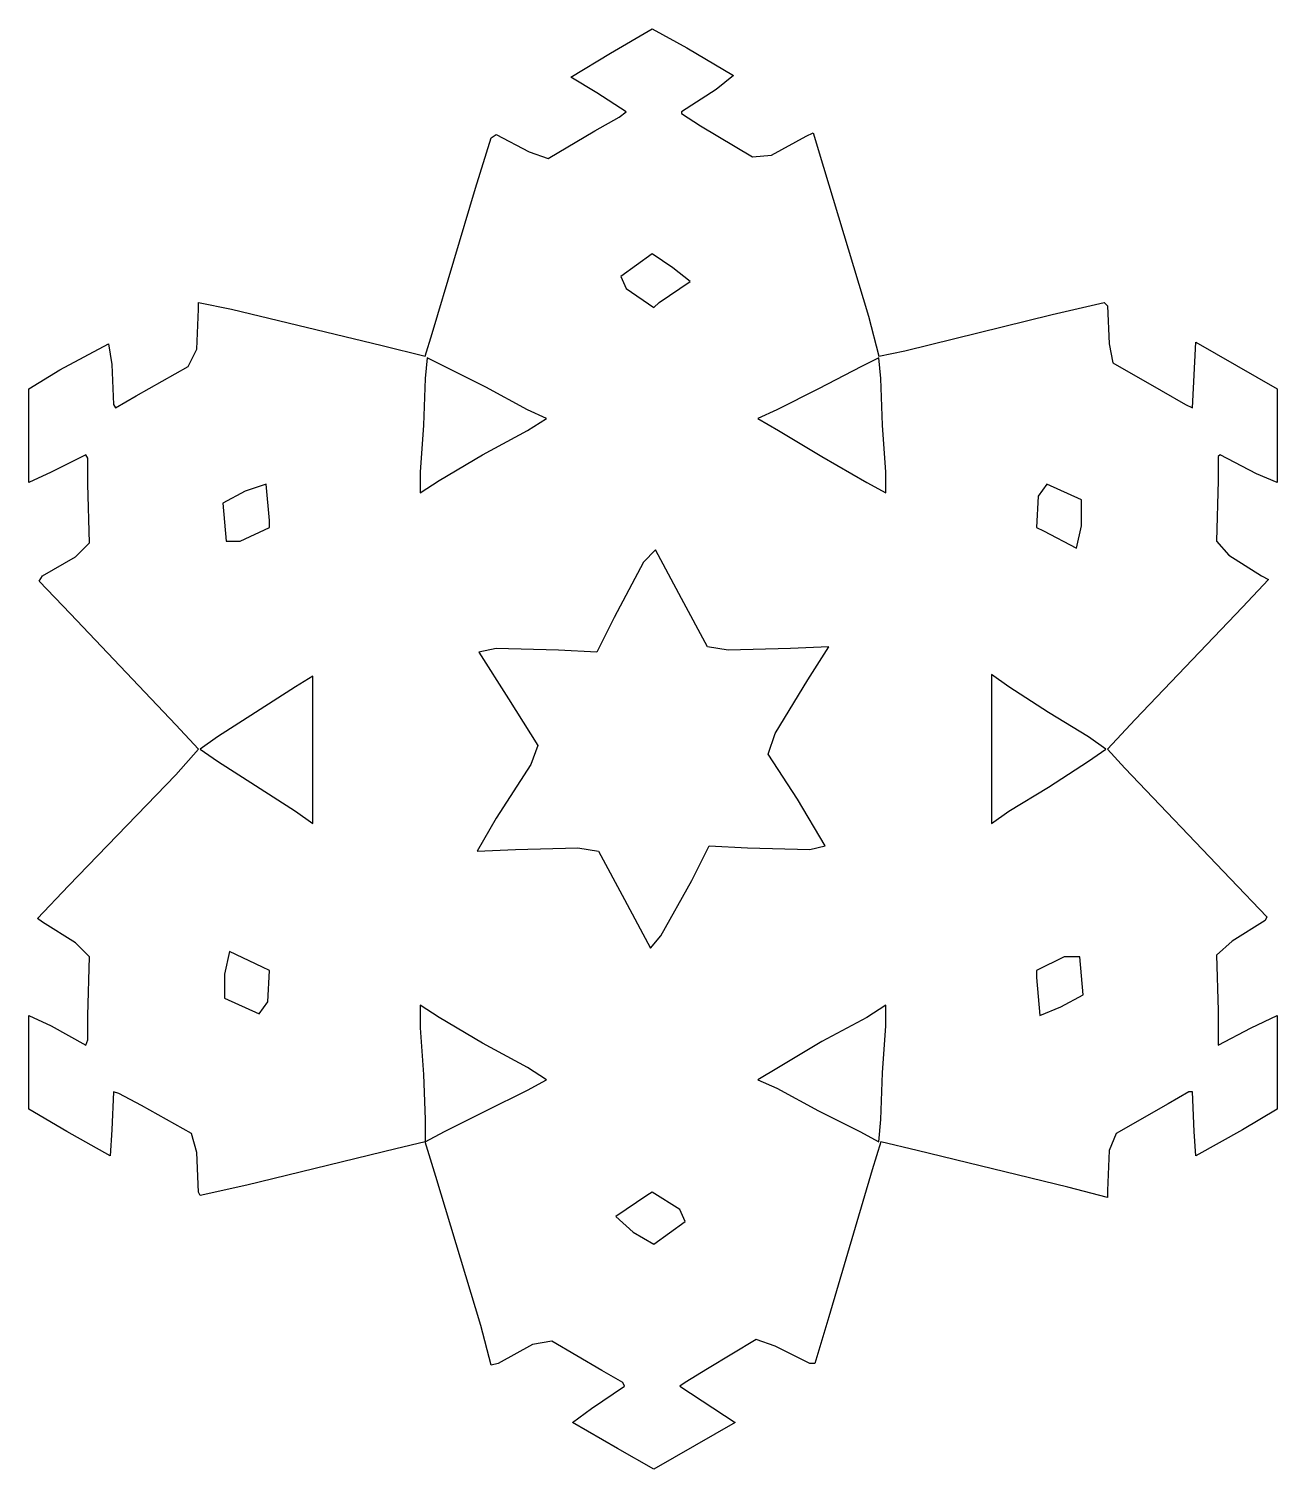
# Model space of a CAD drawing. Header units: centimetres. Extents: x -33.8 to 29.1, y -41.9 to 41.6.
# Drawn here: x 16.4 to 25.03, y -14.65 to -4.7 of the extents above; entities that cross this region are included whole.
import ezdxf

# ---------------------------------------------------------------- set-up
doc = ezdxf.new("R2010")
doc.units = ezdxf.units.CM
doc.header["$MEASUREMENT"] = 0
doc.layers.add('layer 1', color=7, linetype='Continuous')

msp = doc.modelspace()

# ---------------------------------------------------------------- linework, layer by layer
at = {"layer": 'layer 1', "color": 177}
for points, knots in [([(16.8075, -11.68629), (16.8075, -11.68629), (16.79556, -11.72213), (16.79556, -11.72213), (16.79556, -11.72213), (16.79556, -11.72213), (16.55631, -11.59063), (16.55631, -11.59063), (16.55631, -11.59063), (16.55631, -11.59063), (16.40081, -11.51889), (16.40081, -11.51889), (16.40081, -11.51889), (16.40081, -11.51889), (16.40081, -11.86561), (16.40081, -11.86561), (16.40081, -11.86561), (16.40081, -11.86561), (16.40081, -12.16453), (16.40081, -12.16453), (16.40081, -12.16453), (16.40081, -12.16453), (16.66397, -12.31996), (16.66397, -12.31996), (16.66397, -12.31996), (16.66397, -12.31996), (16.96301, -12.48733), (16.96301, -12.48733), (16.96301, -12.48733), (16.96301, -12.48733), (16.97498, -12.30801), (16.97498, -12.30801), (16.97498, -12.30801), (16.97498, -12.30801), (16.98693, -12.04495), (16.98693, -12.04495), (16.98693, -12.04495), (16.98693, -12.04495), (17.02283, -12.05693), (17.02283, -12.05693), (17.02283, -12.05693), (17.02283, -12.05693), (17.17833, -12.14061), (17.17833, -12.14061), (17.17833, -12.14061), (17.17833, -12.14061), (17.52521, -12.3319), (17.52521, -12.3319), (17.52521, -12.3319), (17.52521, -12.3319), (17.56111, -12.46343), (17.56111, -12.46343), (17.56111, -12.46343), (17.56111, -12.46343), (17.57306, -12.73841), (17.57306, -12.73841), (17.57306, -12.73841), (17.57306, -12.73841), (17.58503, -12.76233), (17.58503, -12.76233), (17.58503, -12.76233), (17.58503, -12.76233), (17.90799, -12.69059), (17.90799, -12.69059), (17.90799, -12.69059), (17.90799, -12.69059), (18.93671, -12.43951), (18.93671, -12.43951), (18.93671, -12.43951), (18.93671, -12.43951), (19.14006, -12.39169), (19.14006, -12.39169), (19.14006, -12.39169), (19.14006, -12.39169), (19.14006, -12.23624), (19.14006, -12.23624), (19.14006, -12.23624), (19.14006, -12.23624), (19.12808, -11.9254), (19.12808, -11.9254), (19.12808, -11.9254), (19.12808, -11.9254), (19.10416, -11.60257), (19.10416, -11.60257), (19.10416, -11.60257), (19.10416, -11.60257), (19.10416, -11.44715), (19.10416, -11.44715), (19.10416, -11.44715), (19.10416, -11.44715), (19.23575, -11.53084), (19.23575, -11.53084), (19.23575, -11.53084), (19.23575, -11.53084), (19.53478, -11.71018), (19.53478, -11.71018), (19.53478, -11.71018), (19.53478, -11.71018), (19.84579, -11.87758), (19.84579, -11.87758), (19.84579, -11.87758), (19.84579, -11.87758), (19.97738, -11.96127), (19.97738, -11.96127), (19.97738, -11.96127), (19.97738, -11.96127), (19.84579, -12.033), (19.84579, -12.033), (19.84579, -12.033), (19.84579, -12.033), (19.55871, -12.17648), (19.55871, -12.17648), (19.55871, -12.17648), (19.55871, -12.17648), (19.27162, -12.31996), (19.27162, -12.31996), (19.27162, -12.31996), (19.27162, -12.31996), (19.14006, -12.39169), (19.14006, -12.39169), (19.14006, -12.39169), (19.14006, -12.39169), (19.21182, -12.6308), (19.21182, -12.6308), (19.21182, -12.6308), (19.21182, -12.6308), (19.52284, -13.65903), (19.52284, -13.65903), (19.52284, -13.65903), (19.52284, -13.65903), (19.5946, -13.93404), (19.5946, -13.93404), (19.5946, -13.93404), (19.5946, -13.93404), (19.64245, -13.92209), (19.64245, -13.92209), (19.64245, -13.92209), (19.64245, -13.92209), (19.88169, -13.79056), (19.88169, -13.79056), (19.88169, -13.79056), (19.88169, -13.79056), (20.01325, -13.76664), (20.01325, -13.76664), (20.01325, -13.76664), (20.01325, -13.76664), (20.36015, -13.96991), (20.36015, -13.96991), (20.36015, -13.96991), (20.36015, -13.96991), (20.50369, -14.05359), (20.50369, -14.05359), (20.50369, -14.05359), (20.50369, -14.05359), (20.51566, -14.07752), (20.51566, -14.07752), (20.51566, -14.07752), (20.51566, -14.07752), (20.28836, -14.23294), (20.28836, -14.23294), (20.28836, -14.23294), (20.28836, -14.23294), (20.15681, -14.3286), (20.15681, -14.3286), (20.15681, -14.3286), (20.15681, -14.3286), (20.46782, -14.50794), (20.46782, -14.50794), (20.46782, -14.50794), (20.46782, -14.50794), (20.71901, -14.65139), (20.71901, -14.65139), (20.71901, -14.65139), (20.71901, -14.65139), (21.28121, -14.3286), (21.28121, -14.3286), (21.28121, -14.3286), (21.28121, -14.3286), (20.89844, -14.07752), (20.89844, -14.07752), (20.89844, -14.07752), (20.89844, -14.07752), (20.93431, -14.05359), (20.93431, -14.05359), (20.93431, -14.05359), (20.93431, -14.05359), (21.08981, -13.95793), (21.08981, -13.95793), (21.08981, -13.95793), (21.08981, -13.95793), (21.42474, -13.75469), (21.42474, -13.75469), (21.42474, -13.75469), (21.42474, -13.75469), (21.55633, -13.80251), (21.55633, -13.80251), (21.55633, -13.80251), (21.55633, -13.80251), (21.79555, -13.92209), (21.79555, -13.92209), (21.79555, -13.92209), (21.79555, -13.92209), (21.83144, -13.92209), (21.83144, -13.92209), (21.83144, -13.92209), (21.83144, -13.92209), (21.92713, -13.59927), (21.92713, -13.59927), (21.92713, -13.59927), (21.92713, -13.59927), (22.22617, -12.58299), (22.22617, -12.58299), (22.22617, -12.58299), (22.22617, -12.58299), (22.28598, -12.39169), (22.28598, -12.39169), (22.28598, -12.39169), (22.28598, -12.39169), (22.53718, -12.45146), (22.53718, -12.45146), (22.53718, -12.45146), (22.53718, -12.45146), (23.57784, -12.70254), (23.57784, -12.70254), (23.57784, -12.70254), (23.57784, -12.70254), (23.85296, -12.77428), (23.85296, -12.77428), (23.85296, -12.77428), (23.85296, -12.77428), (23.85296, -12.72646), (23.85296, -12.72646), (23.85296, -12.72646), (23.85296, -12.72646), (23.86493, -12.45146), (23.86493, -12.45146), (23.86493, -12.45146), (23.86493, -12.45146), (23.91278, -12.3319), (23.91278, -12.3319), (23.91278, -12.3319), (23.91278, -12.3319), (24.27163, -12.12866), (24.27163, -12.12866), (24.27163, -12.12866), (24.27163, -12.12866), (24.41519, -12.04495), (24.41519, -12.04495), (24.41519, -12.04495), (24.41519, -12.04495), (24.43911, -12.04495), (24.43911, -12.04495), (24.43911, -12.04495), (24.43911, -12.04495), (24.45106, -12.31996), (24.45106, -12.31996), (24.45106, -12.31996), (24.45106, -12.31996), (24.46303, -12.48733), (24.46303, -12.48733), (24.46303, -12.48733), (24.46303, -12.48733), (24.78599, -12.30801), (24.78599, -12.30801), (24.78599, -12.30801), (24.78599, -12.30801), (25.02521, -12.16453), (25.02521, -12.16453), (25.02521, -12.16453), (25.02521, -12.16453), (25.02521, -11.84171), (25.02521, -11.84171), (25.02521, -11.84171), (25.02521, -11.84171), (25.02521, -11.51889), (25.02521, -11.51889), (25.02521, -11.51889), (25.02521, -11.51889), (24.84581, -11.60257), (24.84581, -11.60257), (24.84581, -11.60257), (24.84581, -11.60257), (24.61851, -11.72213), (24.61851, -11.72213), (24.61851, -11.72213), (24.61851, -11.72213), (24.61851, -11.67431), (24.61851, -11.67431), (24.61851, -11.67431), (24.61851, -11.67431), (24.61851, -11.48302), (24.61851, -11.48302), (24.61851, -11.48302), (24.61851, -11.48302), (24.60656, -11.10043), (24.60656, -11.10043), (24.60656, -11.10043), (24.60656, -11.10043), (24.71423, -11.00477), (24.71423, -11.00477), (24.71423, -11.00477), (24.71423, -11.00477), (24.9415, -10.8613), (24.9415, -10.8613), (24.9415, -10.8613), (24.9415, -10.8613), (24.95344, -10.83738), (24.95344, -10.83738), (24.95344, -10.83738), (24.95344, -10.83738), (24.70225, -10.57435), (24.70225, -10.57435), (24.70225, -10.57435), (24.70225, -10.57435), (23.9726, -9.80915), (23.9726, -9.80915), (23.9726, -9.80915), (23.9726, -9.80915), (23.85296, -9.67765), (23.85296, -9.67765), (23.85296, -9.67765), (23.85296, -9.67765), (24.04436, -9.47438), (24.04436, -9.47438), (24.04436, -9.47438), (24.04436, -9.47438), (24.78599, -8.69723), (24.78599, -8.69723), (24.78599, -8.69723), (24.78599, -8.69723), (24.96542, -8.50594), (24.96542, -8.50594), (24.96542, -8.50594), (24.96542, -8.50594), (24.91758, -8.48202), (24.91758, -8.48202), (24.91758, -8.48202), (24.91758, -8.48202), (24.6903, -8.33854), (24.6903, -8.33854), (24.6903, -8.33854), (24.6903, -8.33854), (24.60656, -8.24291), (24.60656, -8.24291), (24.60656, -8.24291), (24.60656, -8.24291), (24.61851, -7.82443), (24.61851, -7.82443), (24.61851, -7.82443), (24.61851, -7.82443), (24.61851, -7.65706), (24.61851, -7.65706), (24.61851, -7.65706), (24.61851, -7.65706), (24.63049, -7.64508), (24.63049, -7.64508), (24.63049, -7.64508), (24.63049, -7.64508), (24.88168, -7.77661), (24.88168, -7.77661), (24.88168, -7.77661), (24.88168, -7.77661), (25.02521, -7.8364), (25.02521, -7.8364), (25.02521, -7.8364), (25.02521, -7.8364), (25.02521, -7.46574), (25.02521, -7.46574), (25.02521, -7.46574), (25.02521, -7.46574), (25.02521, -7.19076), (25.02521, -7.19076), (25.02521, -7.19076), (25.02521, -7.19076), (24.46303, -6.86794), (24.46303, -6.86794), (24.46303, -6.86794), (24.46303, -6.86794), (24.43911, -7.32226), (24.43911, -7.32226), (24.43911, -7.32226), (24.43911, -7.32226), (24.39127, -7.29836), (24.39127, -7.29836), (24.39127, -7.29836), (24.39127, -7.29836), (24.22379, -7.2027), (24.22379, -7.2027), (24.22379, -7.2027), (24.22379, -7.2027), (23.88886, -7.01141), (23.88886, -7.01141), (23.88886, -7.01141), (23.88886, -7.01141), (23.86493, -6.87988), (23.86493, -6.87988), (23.86493, -6.87988), (23.86493, -6.87988), (23.85296, -6.61685), (23.85296, -6.61685), (23.85296, -6.61685), (23.85296, -6.61685), (23.82904, -6.59296), (23.82904, -6.59296), (23.82904, -6.59296), (23.82904, -6.59296), (23.47018, -6.67664), (23.47018, -6.67664), (23.47018, -6.67664), (23.47018, -6.67664), (22.45346, -6.92773), (22.45346, -6.92773), (22.45346, -6.92773), (22.45346, -6.92773), (22.27401, -6.9636), (22.27401, -6.9636), (22.27401, -6.9636), (22.27401, -6.9636), (22.20224, -6.68859), (22.20224, -6.68859), (22.20224, -6.68859), (22.20224, -6.68859), (21.89123, -5.66036), (21.89123, -5.66036), (21.89123, -5.66036), (21.89123, -5.66036), (21.81947, -5.42125), (21.81947, -5.42125), (21.81947, -5.42125), (21.81947, -5.42125), (21.77162, -5.44515), (21.77162, -5.44515), (21.77162, -5.44515), (21.77162, -5.44515), (21.53241, -5.57668), (21.53241, -5.57668), (21.53241, -5.57668), (21.53241, -5.57668), (21.40082, -5.58862), (21.40082, -5.58862), (21.40082, -5.58862), (21.40082, -5.58862), (21.04197, -5.37341), (21.04197, -5.37341), (21.04197, -5.37341), (21.04197, -5.37341), (20.91038, -5.28972), (20.91038, -5.28972), (20.91038, -5.28972), (20.91038, -5.28972), (20.91038, -5.27778), (20.91038, -5.27778), (20.91038, -5.27778), (20.91038, -5.27778), (21.14963, -5.12235), (21.14963, -5.12235), (21.14963, -5.12235), (21.14963, -5.12235), (21.26924, -5.02669), (21.26924, -5.02669), (21.26924, -5.02669), (21.26924, -5.02669), (20.94628, -4.8354), (20.94628, -4.8354), (20.94628, -4.8354), (20.94628, -4.8354), (20.70703, -4.70387), (20.70703, -4.70387), (20.70703, -4.70387), (20.70703, -4.70387), (20.41995, -4.87127), (20.41995, -4.87127), (20.41995, -4.87127), (20.41995, -4.87127), (20.14483, -5.03864), (20.14483, -5.03864), (20.14483, -5.03864), (20.14483, -5.03864), (20.32426, -5.14625), (20.32426, -5.14625), (20.32426, -5.14625), (20.32426, -5.14625), (20.52761, -5.27778), (20.52761, -5.27778), (20.52761, -5.27778), (20.52761, -5.27778), (20.47976, -5.31364), (20.47976, -5.31364), (20.47976, -5.31364), (20.47976, -5.31364), (20.31228, -5.40928), (20.31228, -5.40928), (20.31228, -5.40928), (20.31228, -5.40928), (19.98933, -5.6006), (19.98933, -5.6006), (19.98933, -5.6006), (19.98933, -5.6006), (19.85777, -5.55275), (19.85777, -5.55275), (19.85777, -5.55275), (19.85777, -5.55275), (19.63047, -5.4332), (19.63047, -5.4332), (19.63047, -5.4332), (19.63047, -5.4332), (19.5946, -5.45709), (19.5946, -5.45709), (19.5946, -5.45709), (19.5946, -5.45709), (19.48694, -5.80384), (19.48694, -5.80384), (19.48694, -5.80384), (19.48694, -5.80384), (19.1879, -6.80814), (19.1879, -6.80814), (19.1879, -6.80814), (19.1879, -6.80814), (19.14006, -6.9636), (19.14006, -6.9636), (19.14006, -6.9636), (19.14006, -6.9636), (18.841, -6.89186), (18.841, -6.89186), (18.841, -6.89186), (18.841, -6.89186), (17.80033, -6.64077), (17.80033, -6.64077), (17.80033, -6.64077), (17.80033, -6.64077), (17.57306, -6.59296), (17.57306, -6.59296), (17.57306, -6.59296), (17.57306, -6.59296), (17.57306, -6.64077), (17.57306, -6.64077), (17.57306, -6.64077), (17.57306, -6.64077), (17.56111, -6.91575), (17.56111, -6.91575), (17.56111, -6.91575), (17.56111, -6.91575), (17.50129, -7.03533), (17.50129, -7.03533), (17.50129, -7.03533), (17.50129, -7.03533), (17.14244, -7.23857), (17.14244, -7.23857), (17.14244, -7.23857), (17.14244, -7.23857), (16.99891, -7.32226), (16.99891, -7.32226), (16.99891, -7.32226), (16.99891, -7.32226), (16.98693, -7.29836), (16.98693, -7.29836), (16.98693, -7.29836), (16.98693, -7.29836), (16.97498, -7.02336), (16.97498, -7.02336), (16.97498, -7.02336), (16.97498, -7.02336), (16.95106, -6.87988), (16.95106, -6.87988), (16.95106, -6.87988), (16.95106, -6.87988), (16.61613, -7.05923), (16.61613, -7.05923), (16.61613, -7.05923), (16.61613, -7.05923), (16.40081, -7.19076), (16.40081, -7.19076), (16.40081, -7.19076), (16.40081, -7.19076), (16.40081, -7.8364), (16.40081, -7.8364), (16.40081, -7.8364), (16.40081, -7.8364), (16.55631, -7.76464), (16.55631, -7.76464), (16.55631, -7.76464), (16.55631, -7.76464), (16.79556, -7.64508), (16.79556, -7.64508), (16.79556, -7.64508), (16.79556, -7.64508), (16.8075, -7.669), (16.8075, -7.669), (16.8075, -7.669), (16.8075, -7.669), (16.8075, -7.84835), (16.8075, -7.84835), (16.8075, -7.84835), (16.8075, -7.84835), (16.81948, -8.25486), (16.81948, -8.25486), (16.81948, -8.25486), (16.81948, -8.25486), (16.72379, -8.35049), (16.72379, -8.35049), (16.72379, -8.35049), (16.72379, -8.35049), (16.49649, -8.48202), (16.49649, -8.48202), (16.49649, -8.48202), (16.49649, -8.48202), (16.47257, -8.51789), (16.47257, -8.51789), (16.47257, -8.51789), (16.47257, -8.51789), (16.6879, -8.74505), (16.6879, -8.74505), (16.6879, -8.74505), (16.6879, -8.74505), (17.41755, -9.51025), (17.41755, -9.51025), (17.41755, -9.51025), (17.41755, -9.51025), (17.57306, -9.67765), (17.57306, -9.67765), (17.57306, -9.67765), (17.57306, -9.67765), (17.41755, -9.85699), (17.41755, -9.85699), (17.41755, -9.85699), (17.41755, -9.85699), (16.67595, -10.62216), (16.67595, -10.62216), (16.67595, -10.62216), (16.67595, -10.62216), (16.46062, -10.84935), (16.46062, -10.84935), (16.46062, -10.84935), (16.46062, -10.84935), (16.49649, -10.87325), (16.49649, -10.87325), (16.49649, -10.87325), (16.49649, -10.87325), (16.72379, -11.01672), (16.72379, -11.01672), (16.72379, -11.01672), (16.72379, -11.01672), (16.81948, -11.11238), (16.81948, -11.11238), (16.81948, -11.11238), (16.81948, -11.11238), (16.8075, -11.51889), (16.8075, -11.51889), (16.8075, -11.51889), (16.8075, -11.51889), (16.8075, -11.68629), (16.8075, -11.68629)], [0, 0, 0, 0, 0.0060976, 0.0060976, 0.0060976, 0.0060976, 0.0121951, 0.0121951, 0.0121951, 0.0121951, 0.0182927, 0.0182927, 0.0182927, 0.0182927, 0.0243902, 0.0243902, 0.0243902, 0.0243902, 0.0304878, 0.0304878, 0.0304878, 0.0304878, 0.0365854, 0.0365854, 0.0365854, 0.0365854, 0.0426829, 0.0426829, 0.0426829, 0.0426829, 0.0487805, 0.0487805, 0.0487805, 0.0487805, 0.054878, 0.054878, 0.054878, 0.054878, 0.0609756, 0.0609756, 0.0609756, 0.0609756, 0.0670732, 0.0670732, 0.0670732, 0.0670732, 0.0731707, 0.0731707, 0.0731707, 0.0731707, 0.0792683, 0.0792683, 0.0792683, 0.0792683, 0.0853659, 0.0853659, 0.0853659, 0.0853659, 0.0914634, 0.0914634, 0.0914634, 0.0914634, 0.097561, 0.097561, 0.097561, 0.097561, 0.1036585, 0.1036585, 0.1036585, 0.1036585, 0.1097561, 0.1097561, 0.1097561, 0.1097561, 0.1158537, 0.1158537, 0.1158537, 0.1158537, 0.1219512, 0.1219512, 0.1219512, 0.1219512, 0.1280488, 0.1280488, 0.1280488, 0.1280488, 0.1341463, 0.1341463, 0.1341463, 0.1341463, 0.1402439, 0.1402439, 0.1402439, 0.1402439, 0.1463415, 0.1463415, 0.1463415, 0.1463415, 0.152439, 0.152439, 0.152439, 0.152439, 0.1585366, 0.1585366, 0.1585366, 0.1585366, 0.1646341, 0.1646341, 0.1646341, 0.1646341, 0.1707317, 0.1707317, 0.1707317, 0.1707317, 0.1768293, 0.1768293, 0.1768293, 0.1768293, 0.1829268, 0.1829268, 0.1829268, 0.1829268, 0.1890244, 0.1890244, 0.1890244, 0.1890244, 0.195122, 0.195122, 0.195122, 0.195122, 0.2012195, 0.2012195, 0.2012195, 0.2012195, 0.2073171, 0.2073171, 0.2073171, 0.2073171, 0.2134146, 0.2134146, 0.2134146, 0.2134146, 0.2195122, 0.2195122, 0.2195122, 0.2195122, 0.2256098, 0.2256098, 0.2256098, 0.2256098, 0.2317073, 0.2317073, 0.2317073, 0.2317073, 0.2378049, 0.2378049, 0.2378049, 0.2378049, 0.2439024, 0.2439024, 0.2439024, 0.2439024, 0.25, 0.25, 0.25, 0.25, 0.2560976, 0.2560976, 0.2560976, 0.2560976, 0.2621951, 0.2621951, 0.2621951, 0.2621951, 0.2682927, 0.2682927, 0.2682927, 0.2682927, 0.2743902, 0.2743902, 0.2743902, 0.2743902, 0.2804878, 0.2804878, 0.2804878, 0.2804878, 0.2865854, 0.2865854, 0.2865854, 0.2865854, 0.2926829, 0.2926829, 0.2926829, 0.2926829, 0.2987805, 0.2987805, 0.2987805, 0.2987805, 0.304878, 0.304878, 0.304878, 0.304878, 0.3109756, 0.3109756, 0.3109756, 0.3109756, 0.3170732, 0.3170732, 0.3170732, 0.3170732, 0.3231707, 0.3231707, 0.3231707, 0.3231707, 0.3292683, 0.3292683, 0.3292683, 0.3292683, 0.3353659, 0.3353659, 0.3353659, 0.3353659, 0.3414634, 0.3414634, 0.3414634, 0.3414634, 0.347561, 0.347561, 0.347561, 0.347561, 0.3536585, 0.3536585, 0.3536585, 0.3536585, 0.3597561, 0.3597561, 0.3597561, 0.3597561, 0.3658537, 0.3658537, 0.3658537, 0.3658537, 0.3719512, 0.3719512, 0.3719512, 0.3719512, 0.3780488, 0.3780488, 0.3780488, 0.3780488, 0.3841463, 0.3841463, 0.3841463, 0.3841463, 0.3902439, 0.3902439, 0.3902439, 0.3902439, 0.3963415, 0.3963415, 0.3963415, 0.3963415, 0.402439, 0.402439, 0.402439, 0.402439, 0.4085366, 0.4085366, 0.4085366, 0.4085366, 0.4146341, 0.4146341, 0.4146341, 0.4146341, 0.4207317, 0.4207317, 0.4207317, 0.4207317, 0.4268293, 0.4268293, 0.4268293, 0.4268293, 0.4329268, 0.4329268, 0.4329268, 0.4329268, 0.4390244, 0.4390244, 0.4390244, 0.4390244, 0.445122, 0.445122, 0.445122, 0.445122, 0.4512195, 0.4512195, 0.4512195, 0.4512195, 0.4573171, 0.4573171, 0.4573171, 0.4573171, 0.4634146, 0.4634146, 0.4634146, 0.4634146, 0.4695122, 0.4695122, 0.4695122, 0.4695122, 0.4756098, 0.4756098, 0.4756098, 0.4756098, 0.4817073, 0.4817073, 0.4817073, 0.4817073, 0.4878049, 0.4878049, 0.4878049, 0.4878049, 0.4939024, 0.4939024, 0.4939024, 0.4939024, 0.5, 0.5, 0.5, 0.5, 0.5060976, 0.5060976, 0.5060976, 0.5060976, 0.5121951, 0.5121951, 0.5121951, 0.5121951, 0.5182927, 0.5182927, 0.5182927, 0.5182927, 0.5243902, 0.5243902, 0.5243902, 0.5243902, 0.5304878, 0.5304878, 0.5304878, 0.5304878, 0.5365854, 0.5365854, 0.5365854, 0.5365854, 0.5426829, 0.5426829, 0.5426829, 0.5426829, 0.5487805, 0.5487805, 0.5487805, 0.5487805, 0.554878, 0.554878, 0.554878, 0.554878, 0.5609756, 0.5609756, 0.5609756, 0.5609756, 0.5670732, 0.5670732, 0.5670732, 0.5670732, 0.5731707, 0.5731707, 0.5731707, 0.5731707, 0.5792683, 0.5792683, 0.5792683, 0.5792683, 0.5853659, 0.5853659, 0.5853659, 0.5853659, 0.5914634, 0.5914634, 0.5914634, 0.5914634, 0.597561, 0.597561, 0.597561, 0.597561, 0.6036585, 0.6036585, 0.6036585, 0.6036585, 0.6097561, 0.6097561, 0.6097561, 0.6097561, 0.6158537, 0.6158537, 0.6158537, 0.6158537, 0.6219512, 0.6219512, 0.6219512, 0.6219512, 0.6280488, 0.6280488, 0.6280488, 0.6280488, 0.6341463, 0.6341463, 0.6341463, 0.6341463, 0.6402439, 0.6402439, 0.6402439, 0.6402439, 0.6463415, 0.6463415, 0.6463415, 0.6463415, 0.652439, 0.652439, 0.652439, 0.652439, 0.6585366, 0.6585366, 0.6585366, 0.6585366, 0.6646341, 0.6646341, 0.6646341, 0.6646341, 0.6707317, 0.6707317, 0.6707317, 0.6707317, 0.6768293, 0.6768293, 0.6768293, 0.6768293, 0.6829268, 0.6829268, 0.6829268, 0.6829268, 0.6890244, 0.6890244, 0.6890244, 0.6890244, 0.695122, 0.695122, 0.695122, 0.695122, 0.7012195, 0.7012195, 0.7012195, 0.7012195, 0.7073171, 0.7073171, 0.7073171, 0.7073171, 0.7134146, 0.7134146, 0.7134146, 0.7134146, 0.7195122, 0.7195122, 0.7195122, 0.7195122, 0.7256098, 0.7256098, 0.7256098, 0.7256098, 0.7317073, 0.7317073, 0.7317073, 0.7317073, 0.7378049, 0.7378049, 0.7378049, 0.7378049, 0.7439024, 0.7439024, 0.7439024, 0.7439024, 0.75, 0.75, 0.75, 0.75, 0.7560976, 0.7560976, 0.7560976, 0.7560976, 0.7621951, 0.7621951, 0.7621951, 0.7621951, 0.7682927, 0.7682927, 0.7682927, 0.7682927, 0.7743902, 0.7743902, 0.7743902, 0.7743902, 0.7804878, 0.7804878, 0.7804878, 0.7804878, 0.7865854, 0.7865854, 0.7865854, 0.7865854, 0.7926829, 0.7926829, 0.7926829, 0.7926829, 0.7987805, 0.7987805, 0.7987805, 0.7987805, 0.804878, 0.804878, 0.804878, 0.804878, 0.8109756, 0.8109756, 0.8109756, 0.8109756, 0.8170732, 0.8170732, 0.8170732, 0.8170732, 0.8231707, 0.8231707, 0.8231707, 0.8231707, 0.8292683, 0.8292683, 0.8292683, 0.8292683, 0.8353659, 0.8353659, 0.8353659, 0.8353659, 0.8414634, 0.8414634, 0.8414634, 0.8414634, 0.847561, 0.847561, 0.847561, 0.847561, 0.8536585, 0.8536585, 0.8536585, 0.8536585, 0.8597561, 0.8597561, 0.8597561, 0.8597561, 0.8658537, 0.8658537, 0.8658537, 0.8658537, 0.8719512, 0.8719512, 0.8719512, 0.8719512, 0.8780488, 0.8780488, 0.8780488, 0.8780488, 0.8841463, 0.8841463, 0.8841463, 0.8841463, 0.8902439, 0.8902439, 0.8902439, 0.8902439, 0.8963415, 0.8963415, 0.8963415, 0.8963415, 0.902439, 0.902439, 0.902439, 0.902439, 0.9085366, 0.9085366, 0.9085366, 0.9085366, 0.9146341, 0.9146341, 0.9146341, 0.9146341, 0.9207317, 0.9207317, 0.9207317, 0.9207317, 0.9268293, 0.9268293, 0.9268293, 0.9268293, 0.9329268, 0.9329268, 0.9329268, 0.9329268, 0.9390244, 0.9390244, 0.9390244, 0.9390244, 0.945122, 0.945122, 0.945122, 0.945122, 0.9512195, 0.9512195, 0.9512195, 0.9512195, 0.9573171, 0.9573171, 0.9573171, 0.9573171, 0.9634146, 0.9634146, 0.9634146, 0.9634146, 0.9695122, 0.9695122, 0.9695122, 0.9695122, 0.9756098, 0.9756098, 0.9756098, 0.9756098, 0.9817073, 0.9817073, 0.9817073, 0.9817073, 0.9878049, 0.9878049, 0.9878049, 0.9878049, 1, 1, 1, 1]), ([(20.70703, -6.25816), (20.70703, -6.25816), (20.70703, -6.25816), (20.70703, -6.25816), (20.70703, -6.25816), (20.70703, -6.25816), (20.85057, -6.35382), (20.85057, -6.35382), (20.85057, -6.35382), (20.85057, -6.35382), (20.9702, -6.44948), (20.9702, -6.44948), (20.9702, -6.44948), (20.9702, -6.44948), (20.75488, -6.59296), (20.75488, -6.59296), (20.75488, -6.59296), (20.75488, -6.59296), (20.71901, -6.62883), (20.71901, -6.62883), (20.71901, -6.62883), (20.71901, -6.62883), (20.52761, -6.4973), (20.52761, -6.4973), (20.52761, -6.4973), (20.52761, -6.4973), (20.49174, -6.41361), (20.49174, -6.41361), (20.49174, -6.41361), (20.49174, -6.41361), (20.70703, -6.25816), (20.70703, -6.25816)], [0, 0, 0, 0, 0.1111111, 0.1111111, 0.1111111, 0.1111111, 0.2222222, 0.2222222, 0.2222222, 0.2222222, 0.3333333, 0.3333333, 0.3333333, 0.3333333, 0.4444444, 0.4444444, 0.4444444, 0.4444444, 0.5555556, 0.5555556, 0.5555556, 0.5555556, 0.6666667, 0.6666667, 0.6666667, 0.6666667, 0.7777778, 0.7777778, 0.7777778, 0.7777778, 1, 1, 1, 1]), ([(19.10416, -7.76464), (19.10416, -7.76464), (19.10416, -7.76464), (19.10416, -7.76464), (19.10416, -7.76464), (19.10416, -7.76464), (19.12808, -7.44184), (19.12808, -7.44184), (19.12808, -7.44184), (19.12808, -7.44184), (19.14006, -7.11902), (19.14006, -7.11902), (19.14006, -7.11902), (19.14006, -7.11902), (19.15201, -6.97554), (19.15201, -6.97554), (19.15201, -6.97554), (19.15201, -6.97554), (19.27162, -7.03533), (19.27162, -7.03533), (19.27162, -7.03533), (19.27162, -7.03533), (19.55871, -7.17881), (19.55871, -7.17881), (19.55871, -7.17881), (19.55871, -7.17881), (19.84579, -7.33423), (19.84579, -7.33423), (19.84579, -7.33423), (19.84579, -7.33423), (19.97738, -7.39402), (19.97738, -7.39402), (19.97738, -7.39402), (19.97738, -7.39402), (19.84579, -7.47771), (19.84579, -7.47771), (19.84579, -7.47771), (19.84579, -7.47771), (19.53478, -7.64508), (19.53478, -7.64508), (19.53478, -7.64508), (19.53478, -7.64508), (19.23575, -7.82443), (19.23575, -7.82443), (19.23575, -7.82443), (19.23575, -7.82443), (19.10416, -7.90811), (19.10416, -7.90811), (19.10416, -7.90811), (19.10416, -7.90811), (19.10416, -7.76464), (19.10416, -7.76464)], [0, 0, 0, 0, 0.0714286, 0.0714286, 0.0714286, 0.0714286, 0.1428571, 0.1428571, 0.1428571, 0.1428571, 0.2142857, 0.2142857, 0.2142857, 0.2142857, 0.2857143, 0.2857143, 0.2857143, 0.2857143, 0.3571429, 0.3571429, 0.3571429, 0.3571429, 0.4285714, 0.4285714, 0.4285714, 0.4285714, 0.5, 0.5, 0.5, 0.5, 0.5714286, 0.5714286, 0.5714286, 0.5714286, 0.6428571, 0.6428571, 0.6428571, 0.6428571, 0.7142857, 0.7142857, 0.7142857, 0.7142857, 0.7857143, 0.7857143, 0.7857143, 0.7857143, 0.8571429, 0.8571429, 0.8571429, 0.8571429, 1, 1, 1, 1]), ([(21.56827, -7.33423), (21.56827, -7.33423), (21.56827, -7.33423), (21.56827, -7.33423), (21.56827, -7.33423), (21.56827, -7.33423), (21.85536, -7.19076), (21.85536, -7.19076), (21.85536, -7.19076), (21.85536, -7.19076), (22.1544, -7.03533), (22.1544, -7.03533), (22.1544, -7.03533), (22.1544, -7.03533), (22.27401, -6.97554), (22.27401, -6.97554), (22.27401, -6.97554), (22.27401, -6.97554), (22.28598, -7.11902), (22.28598, -7.11902), (22.28598, -7.11902), (22.28598, -7.11902), (22.29793, -7.44184), (22.29793, -7.44184), (22.29793, -7.44184), (22.29793, -7.44184), (22.32188, -7.76464), (22.32188, -7.76464), (22.32188, -7.76464), (22.32188, -7.76464), (22.32188, -7.90811), (22.32188, -7.90811), (22.32188, -7.90811), (22.32188, -7.90811), (22.1903, -7.8364), (22.1903, -7.8364), (22.1903, -7.8364), (22.1903, -7.8364), (21.87929, -7.65706), (21.87929, -7.65706), (21.87929, -7.65706), (21.87929, -7.65706), (21.58025, -7.47771), (21.58025, -7.47771), (21.58025, -7.47771), (21.58025, -7.47771), (21.43669, -7.39402), (21.43669, -7.39402), (21.43669, -7.39402), (21.43669, -7.39402), (21.56827, -7.33423), (21.56827, -7.33423)], [0, 0, 0, 0, 0.0714286, 0.0714286, 0.0714286, 0.0714286, 0.1428571, 0.1428571, 0.1428571, 0.1428571, 0.2142857, 0.2142857, 0.2142857, 0.2142857, 0.2857143, 0.2857143, 0.2857143, 0.2857143, 0.3571429, 0.3571429, 0.3571429, 0.3571429, 0.4285714, 0.4285714, 0.4285714, 0.4285714, 0.5, 0.5, 0.5, 0.5, 0.5714286, 0.5714286, 0.5714286, 0.5714286, 0.6428571, 0.6428571, 0.6428571, 0.6428571, 0.7142857, 0.7142857, 0.7142857, 0.7142857, 0.7857143, 0.7857143, 0.7857143, 0.7857143, 0.8571429, 0.8571429, 0.8571429, 0.8571429, 1, 1, 1, 1]), ([(17.89604, -7.89616), (17.89604, -7.89616), (17.89604, -7.89616), (17.89604, -7.89616), (17.89604, -7.89616), (17.89604, -7.89616), (18.03957, -7.84835), (18.03957, -7.84835), (18.03957, -7.84835), (18.03957, -7.84835), (18.0635, -8.09943), (18.0635, -8.09943), (18.0635, -8.09943), (18.0635, -8.09943), (18.0635, -8.14725), (18.0635, -8.14725), (18.0635, -8.14725), (18.0635, -8.14725), (17.86015, -8.24291), (17.86015, -8.24291), (17.86015, -8.24291), (17.86015, -8.24291), (17.76446, -8.24291), (17.76446, -8.24291), (17.76446, -8.24291), (17.76446, -8.24291), (17.74054, -7.97985), (17.74054, -7.97985), (17.74054, -7.97985), (17.74054, -7.97985), (17.89604, -7.89616), (17.89604, -7.89616)], [0, 0, 0, 0, 0.1111111, 0.1111111, 0.1111111, 0.1111111, 0.2222222, 0.2222222, 0.2222222, 0.2222222, 0.3333333, 0.3333333, 0.3333333, 0.3333333, 0.4444444, 0.4444444, 0.4444444, 0.4444444, 0.5555556, 0.5555556, 0.5555556, 0.5555556, 0.6666667, 0.6666667, 0.6666667, 0.6666667, 0.7777778, 0.7777778, 0.7777778, 0.7777778, 1, 1, 1, 1]), ([(23.3745, -7.93203), (23.3745, -7.93203), (23.3745, -7.93203), (23.3745, -7.93203), (23.3745, -7.93203), (23.3745, -7.93203), (23.43431, -7.84835), (23.43431, -7.84835), (23.43431, -7.84835), (23.43431, -7.84835), (23.67356, -7.95596), (23.67356, -7.95596), (23.67356, -7.95596), (23.67356, -7.95596), (23.67356, -8.13527), (23.67356, -8.13527), (23.67356, -8.13527), (23.67356, -8.13527), (23.63766, -8.29072), (23.63766, -8.29072), (23.63766, -8.29072), (23.63766, -8.29072), (23.41039, -8.17117), (23.41039, -8.17117), (23.41039, -8.17117), (23.41039, -8.17117), (23.36255, -8.14725), (23.36255, -8.14725), (23.36255, -8.14725), (23.36255, -8.14725), (23.3745, -7.93203), (23.3745, -7.93203)], [0, 0, 0, 0, 0.1111111, 0.1111111, 0.1111111, 0.1111111, 0.2222222, 0.2222222, 0.2222222, 0.2222222, 0.3333333, 0.3333333, 0.3333333, 0.3333333, 0.4444444, 0.4444444, 0.4444444, 0.4444444, 0.5555556, 0.5555556, 0.5555556, 0.5555556, 0.6666667, 0.6666667, 0.6666667, 0.6666667, 0.7777778, 0.7777778, 0.7777778, 0.7777778, 1, 1, 1, 1]), ([(20.06109, -8.99613), (20.06109, -8.99613), (20.06109, -8.99613), (20.06109, -8.99613), (20.06109, -8.99613), (20.06109, -8.99613), (20.32426, -9.00811), (20.32426, -9.00811), (20.32426, -9.00811), (20.32426, -9.00811), (20.44387, -8.76897), (20.44387, -8.76897), (20.44387, -8.76897), (20.44387, -8.76897), (20.64722, -8.38638), (20.64722, -8.38638), (20.64722, -8.38638), (20.64722, -8.38638), (20.73096, -8.30267), (20.73096, -8.30267), (20.73096, -8.30267), (20.73096, -8.30267), (20.91038, -8.63744), (20.91038, -8.63744), (20.91038, -8.63744), (20.91038, -8.63744), (21.08981, -8.97221), (21.08981, -8.97221), (21.08981, -8.97221), (21.08981, -8.97221), (21.23334, -8.99613), (21.23334, -8.99613), (21.23334, -8.99613), (21.23334, -8.99613), (21.66399, -8.98418), (21.66399, -8.98418), (21.66399, -8.98418), (21.66399, -8.98418), (21.92713, -8.97221), (21.92713, -8.97221), (21.92713, -8.97221), (21.92713, -8.97221), (21.7836, -9.1994), (21.7836, -9.1994), (21.7836, -9.1994), (21.7836, -9.1994), (21.55633, -9.57004), (21.55633, -9.57004), (21.55633, -9.57004), (21.55633, -9.57004), (21.50848, -9.71351), (21.50848, -9.71351), (21.50848, -9.71351), (21.50848, -9.71351), (21.71183, -10.02436), (21.71183, -10.02436), (21.71183, -10.02436), (21.71183, -10.02436), (21.90321, -10.34718), (21.90321, -10.34718), (21.90321, -10.34718), (21.90321, -10.34718), (21.79555, -10.37111), (21.79555, -10.37111), (21.79555, -10.37111), (21.79555, -10.37111), (21.36493, -10.35913), (21.36493, -10.35913), (21.36493, -10.35913), (21.36493, -10.35913), (21.10179, -10.34718), (21.10179, -10.34718), (21.10179, -10.34718), (21.10179, -10.34718), (20.98215, -10.58632), (20.98215, -10.58632), (20.98215, -10.58632), (20.98215, -10.58632), (20.76685, -10.96891), (20.76685, -10.96891), (20.76685, -10.96891), (20.76685, -10.96891), (20.69506, -11.05259), (20.69506, -11.05259), (20.69506, -11.05259), (20.69506, -11.05259), (20.51566, -10.71782), (20.51566, -10.71782), (20.51566, -10.71782), (20.51566, -10.71782), (20.33621, -10.38305), (20.33621, -10.38305), (20.33621, -10.38305), (20.33621, -10.38305), (20.19267, -10.35913), (20.19267, -10.35913), (20.19267, -10.35913), (20.19267, -10.35913), (19.76205, -10.37111), (19.76205, -10.37111), (19.76205, -10.37111), (19.76205, -10.37111), (19.49891, -10.38305), (19.49891, -10.38305), (19.49891, -10.38305), (19.49891, -10.38305), (19.63047, -10.15589), (19.63047, -10.15589), (19.63047, -10.15589), (19.63047, -10.15589), (19.86972, -9.78525), (19.86972, -9.78525), (19.86972, -9.78525), (19.86972, -9.78525), (19.91756, -9.65372), (19.91756, -9.65372), (19.91756, -9.65372), (19.91756, -9.65372), (19.71421, -9.3309), (19.71421, -9.3309), (19.71421, -9.3309), (19.71421, -9.3309), (19.51086, -9.00811), (19.51086, -9.00811), (19.51086, -9.00811), (19.51086, -9.00811), (19.63047, -8.98418), (19.63047, -8.98418), (19.63047, -8.98418), (19.63047, -8.98418), (20.06109, -8.99613), (20.06109, -8.99613)], [0, 0, 0, 0, 0.0294118, 0.0294118, 0.0294118, 0.0294118, 0.0588235, 0.0588235, 0.0588235, 0.0588235, 0.0882353, 0.0882353, 0.0882353, 0.0882353, 0.1176471, 0.1176471, 0.1176471, 0.1176471, 0.1470588, 0.1470588, 0.1470588, 0.1470588, 0.1764706, 0.1764706, 0.1764706, 0.1764706, 0.2058824, 0.2058824, 0.2058824, 0.2058824, 0.2352941, 0.2352941, 0.2352941, 0.2352941, 0.2647059, 0.2647059, 0.2647059, 0.2647059, 0.2941176, 0.2941176, 0.2941176, 0.2941176, 0.3235294, 0.3235294, 0.3235294, 0.3235294, 0.3529412, 0.3529412, 0.3529412, 0.3529412, 0.3823529, 0.3823529, 0.3823529, 0.3823529, 0.4117647, 0.4117647, 0.4117647, 0.4117647, 0.4411765, 0.4411765, 0.4411765, 0.4411765, 0.4705882, 0.4705882, 0.4705882, 0.4705882, 0.5, 0.5, 0.5, 0.5, 0.5294118, 0.5294118, 0.5294118, 0.5294118, 0.5588235, 0.5588235, 0.5588235, 0.5588235, 0.5882353, 0.5882353, 0.5882353, 0.5882353, 0.6176471, 0.6176471, 0.6176471, 0.6176471, 0.6470588, 0.6470588, 0.6470588, 0.6470588, 0.6764706, 0.6764706, 0.6764706, 0.6764706, 0.7058824, 0.7058824, 0.7058824, 0.7058824, 0.7352941, 0.7352941, 0.7352941, 0.7352941, 0.7647059, 0.7647059, 0.7647059, 0.7647059, 0.7941176, 0.7941176, 0.7941176, 0.7941176, 0.8235294, 0.8235294, 0.8235294, 0.8235294, 0.8529412, 0.8529412, 0.8529412, 0.8529412, 0.8823529, 0.8823529, 0.8823529, 0.8823529, 0.9117647, 0.9117647, 0.9117647, 0.9117647, 0.9411765, 0.9411765, 0.9411765, 0.9411765, 1, 1, 1, 1]), ([(17.70464, -9.59396), (17.70464, -9.59396), (17.70464, -9.59396), (17.70464, -9.59396), (17.70464, -9.59396), (17.70464, -9.59396), (17.96781, -9.42656), (17.96781, -9.42656), (17.96781, -9.42656), (17.96781, -9.42656), (18.24292, -9.24722), (18.24292, -9.24722), (18.24292, -9.24722), (18.24292, -9.24722), (18.36253, -9.17548), (18.36253, -9.17548), (18.36253, -9.17548), (18.36253, -9.17548), (18.36253, -9.3309), (18.36253, -9.3309), (18.36253, -9.3309), (18.36253, -9.3309), (18.36253, -9.67765), (18.36253, -9.67765), (18.36253, -9.67765), (18.36253, -9.67765), (18.36253, -10.02436), (18.36253, -10.02436), (18.36253, -10.02436), (18.36253, -10.02436), (18.36253, -10.19176), (18.36253, -10.19176), (18.36253, -10.19176), (18.36253, -10.19176), (18.24292, -10.10805), (18.24292, -10.10805), (18.24292, -10.10805), (18.24292, -10.10805), (17.96781, -9.9287), (17.96781, -9.9287), (17.96781, -9.9287), (17.96781, -9.9287), (17.70464, -9.76133), (17.70464, -9.76133), (17.70464, -9.76133), (17.70464, -9.76133), (17.58503, -9.67765), (17.58503, -9.67765), (17.58503, -9.67765), (17.58503, -9.67765), (17.70464, -9.59396), (17.70464, -9.59396)], [0, 0, 0, 0, 0.0714286, 0.0714286, 0.0714286, 0.0714286, 0.1428571, 0.1428571, 0.1428571, 0.1428571, 0.2142857, 0.2142857, 0.2142857, 0.2142857, 0.2857143, 0.2857143, 0.2857143, 0.2857143, 0.3571429, 0.3571429, 0.3571429, 0.3571429, 0.4285714, 0.4285714, 0.4285714, 0.4285714, 0.5, 0.5, 0.5, 0.5, 0.5714286, 0.5714286, 0.5714286, 0.5714286, 0.6428571, 0.6428571, 0.6428571, 0.6428571, 0.7142857, 0.7142857, 0.7142857, 0.7142857, 0.7857143, 0.7857143, 0.7857143, 0.7857143, 0.8571429, 0.8571429, 0.8571429, 0.8571429, 1, 1, 1, 1]), ([(23.05154, -10.03631), (23.05154, -10.03631), (23.05154, -10.03631), (23.05154, -10.03631), (23.05154, -10.03631), (23.05154, -10.03631), (23.05154, -9.67765), (23.05154, -9.67765), (23.05154, -9.67765), (23.05154, -9.67765), (23.05154, -9.3309), (23.05154, -9.3309), (23.05154, -9.3309), (23.05154, -9.3309), (23.05154, -9.16353), (23.05154, -9.16353), (23.05154, -9.16353), (23.05154, -9.16353), (23.17115, -9.24722), (23.17115, -9.24722), (23.17115, -9.24722), (23.17115, -9.24722), (23.44626, -9.42656), (23.44626, -9.42656), (23.44626, -9.42656), (23.44626, -9.42656), (23.7214, -9.59396), (23.7214, -9.59396), (23.7214, -9.59396), (23.7214, -9.59396), (23.84101, -9.67765), (23.84101, -9.67765), (23.84101, -9.67765), (23.84101, -9.67765), (23.7214, -9.76133), (23.7214, -9.76133), (23.7214, -9.76133), (23.7214, -9.76133), (23.44626, -9.94068), (23.44626, -9.94068), (23.44626, -9.94068), (23.44626, -9.94068), (23.17115, -10.10805), (23.17115, -10.10805), (23.17115, -10.10805), (23.17115, -10.10805), (23.05154, -10.19176), (23.05154, -10.19176), (23.05154, -10.19176), (23.05154, -10.19176), (23.05154, -10.03631), (23.05154, -10.03631)], [0, 0, 0, 0, 0.0714286, 0.0714286, 0.0714286, 0.0714286, 0.1428571, 0.1428571, 0.1428571, 0.1428571, 0.2142857, 0.2142857, 0.2142857, 0.2142857, 0.2857143, 0.2857143, 0.2857143, 0.2857143, 0.3571429, 0.3571429, 0.3571429, 0.3571429, 0.4285714, 0.4285714, 0.4285714, 0.4285714, 0.5, 0.5, 0.5, 0.5, 0.5714286, 0.5714286, 0.5714286, 0.5714286, 0.6428571, 0.6428571, 0.6428571, 0.6428571, 0.7142857, 0.7142857, 0.7142857, 0.7142857, 0.7857143, 0.7857143, 0.7857143, 0.7857143, 0.8571429, 0.8571429, 0.8571429, 0.8571429, 1, 1, 1, 1]), ([(18.05152, -11.42323), (18.05152, -11.42323), (18.05152, -11.42323), (18.05152, -11.42323), (18.05152, -11.42323), (18.05152, -11.42323), (17.99173, -11.50694), (17.99173, -11.50694), (17.99173, -11.50694), (17.99173, -11.50694), (17.75248, -11.39933), (17.75248, -11.39933), (17.75248, -11.39933), (17.75248, -11.39933), (17.75248, -11.23194), (17.75248, -11.23194), (17.75248, -11.23194), (17.75248, -11.23194), (17.78838, -11.07651), (17.78838, -11.07651), (17.78838, -11.07651), (17.78838, -11.07651), (18.01565, -11.18412), (18.01565, -11.18412), (18.01565, -11.18412), (18.01565, -11.18412), (18.0635, -11.20804), (18.0635, -11.20804), (18.0635, -11.20804), (18.0635, -11.20804), (18.05152, -11.42323), (18.05152, -11.42323)], [0, 0, 0, 0, 0.1111111, 0.1111111, 0.1111111, 0.1111111, 0.2222222, 0.2222222, 0.2222222, 0.2222222, 0.3333333, 0.3333333, 0.3333333, 0.3333333, 0.4444444, 0.4444444, 0.4444444, 0.4444444, 0.5555556, 0.5555556, 0.5555556, 0.5555556, 0.6666667, 0.6666667, 0.6666667, 0.6666667, 0.7777778, 0.7777778, 0.7777778, 0.7777778, 1, 1, 1, 1]), ([(23.53, -11.4591), (23.53, -11.4591), (23.53, -11.4591), (23.53, -11.4591), (23.53, -11.4591), (23.53, -11.4591), (23.38647, -11.51889), (23.38647, -11.51889), (23.38647, -11.51889), (23.38647, -11.51889), (23.36255, -11.25586), (23.36255, -11.25586), (23.36255, -11.25586), (23.36255, -11.25586), (23.36255, -11.20804), (23.36255, -11.20804), (23.36255, -11.20804), (23.36255, -11.20804), (23.55392, -11.11238), (23.55392, -11.11238), (23.55392, -11.11238), (23.55392, -11.11238), (23.66158, -11.11238), (23.66158, -11.11238), (23.66158, -11.11238), (23.66158, -11.11238), (23.68551, -11.37541), (23.68551, -11.37541), (23.68551, -11.37541), (23.68551, -11.37541), (23.53, -11.4591), (23.53, -11.4591)], [0, 0, 0, 0, 0.1111111, 0.1111111, 0.1111111, 0.1111111, 0.2222222, 0.2222222, 0.2222222, 0.2222222, 0.3333333, 0.3333333, 0.3333333, 0.3333333, 0.4444444, 0.4444444, 0.4444444, 0.4444444, 0.5555556, 0.5555556, 0.5555556, 0.5555556, 0.6666667, 0.6666667, 0.6666667, 0.6666667, 0.7777778, 0.7777778, 0.7777778, 0.7777778, 1, 1, 1, 1]), ([(22.32188, -11.59063), (22.32188, -11.59063), (22.32188, -11.59063), (22.32188, -11.59063), (22.32188, -11.59063), (22.32188, -11.59063), (22.29793, -11.91345), (22.29793, -11.91345), (22.29793, -11.91345), (22.29793, -11.91345), (22.28598, -12.23624), (22.28598, -12.23624), (22.28598, -12.23624), (22.28598, -12.23624), (22.27401, -12.39169), (22.27401, -12.39169), (22.27401, -12.39169), (22.27401, -12.39169), (22.14245, -12.31996), (22.14245, -12.31996), (22.14245, -12.31996), (22.14245, -12.31996), (21.85536, -12.17648), (21.85536, -12.17648), (21.85536, -12.17648), (21.85536, -12.17648), (21.56827, -12.02103), (21.56827, -12.02103), (21.56827, -12.02103), (21.56827, -12.02103), (21.43669, -11.96127), (21.43669, -11.96127), (21.43669, -11.96127), (21.43669, -11.96127), (21.58025, -11.87758), (21.58025, -11.87758), (21.58025, -11.87758), (21.58025, -11.87758), (21.87929, -11.69823), (21.87929, -11.69823), (21.87929, -11.69823), (21.87929, -11.69823), (22.1903, -11.53084), (22.1903, -11.53084), (22.1903, -11.53084), (22.1903, -11.53084), (22.32188, -11.44715), (22.32188, -11.44715), (22.32188, -11.44715), (22.32188, -11.44715), (22.32188, -11.59063), (22.32188, -11.59063)], [0, 0, 0, 0, 0.0714286, 0.0714286, 0.0714286, 0.0714286, 0.1428571, 0.1428571, 0.1428571, 0.1428571, 0.2142857, 0.2142857, 0.2142857, 0.2142857, 0.2857143, 0.2857143, 0.2857143, 0.2857143, 0.3571429, 0.3571429, 0.3571429, 0.3571429, 0.4285714, 0.4285714, 0.4285714, 0.4285714, 0.5, 0.5, 0.5, 0.5, 0.5714286, 0.5714286, 0.5714286, 0.5714286, 0.6428571, 0.6428571, 0.6428571, 0.6428571, 0.7142857, 0.7142857, 0.7142857, 0.7142857, 0.7857143, 0.7857143, 0.7857143, 0.7857143, 0.8571429, 0.8571429, 0.8571429, 0.8571429, 1, 1, 1, 1]), ([(20.71901, -13.0971), (20.71901, -13.0971), (20.71901, -13.0971), (20.71901, -13.0971), (20.71901, -13.0971), (20.71901, -13.0971), (20.57545, -13.01342), (20.57545, -13.01342), (20.57545, -13.01342), (20.57545, -13.01342), (20.45584, -12.90581), (20.45584, -12.90581), (20.45584, -12.90581), (20.45584, -12.90581), (20.67114, -12.76233), (20.67114, -12.76233), (20.67114, -12.76233), (20.67114, -12.76233), (20.70703, -12.73841), (20.70703, -12.73841), (20.70703, -12.73841), (20.70703, -12.73841), (20.89844, -12.85797), (20.89844, -12.85797), (20.89844, -12.85797), (20.89844, -12.85797), (20.93431, -12.94168), (20.93431, -12.94168), (20.93431, -12.94168), (20.93431, -12.94168), (20.71901, -13.0971), (20.71901, -13.0971)], [0, 0, 0, 0, 0.1111111, 0.1111111, 0.1111111, 0.1111111, 0.2222222, 0.2222222, 0.2222222, 0.2222222, 0.3333333, 0.3333333, 0.3333333, 0.3333333, 0.4444444, 0.4444444, 0.4444444, 0.4444444, 0.5555556, 0.5555556, 0.5555556, 0.5555556, 0.6666667, 0.6666667, 0.6666667, 0.6666667, 0.7777778, 0.7777778, 0.7777778, 0.7777778, 1, 1, 1, 1])]:
    msp.add_open_spline(points, degree=3, knots=knots, dxfattribs=at)

doc.saveas('drawing.dxf')
